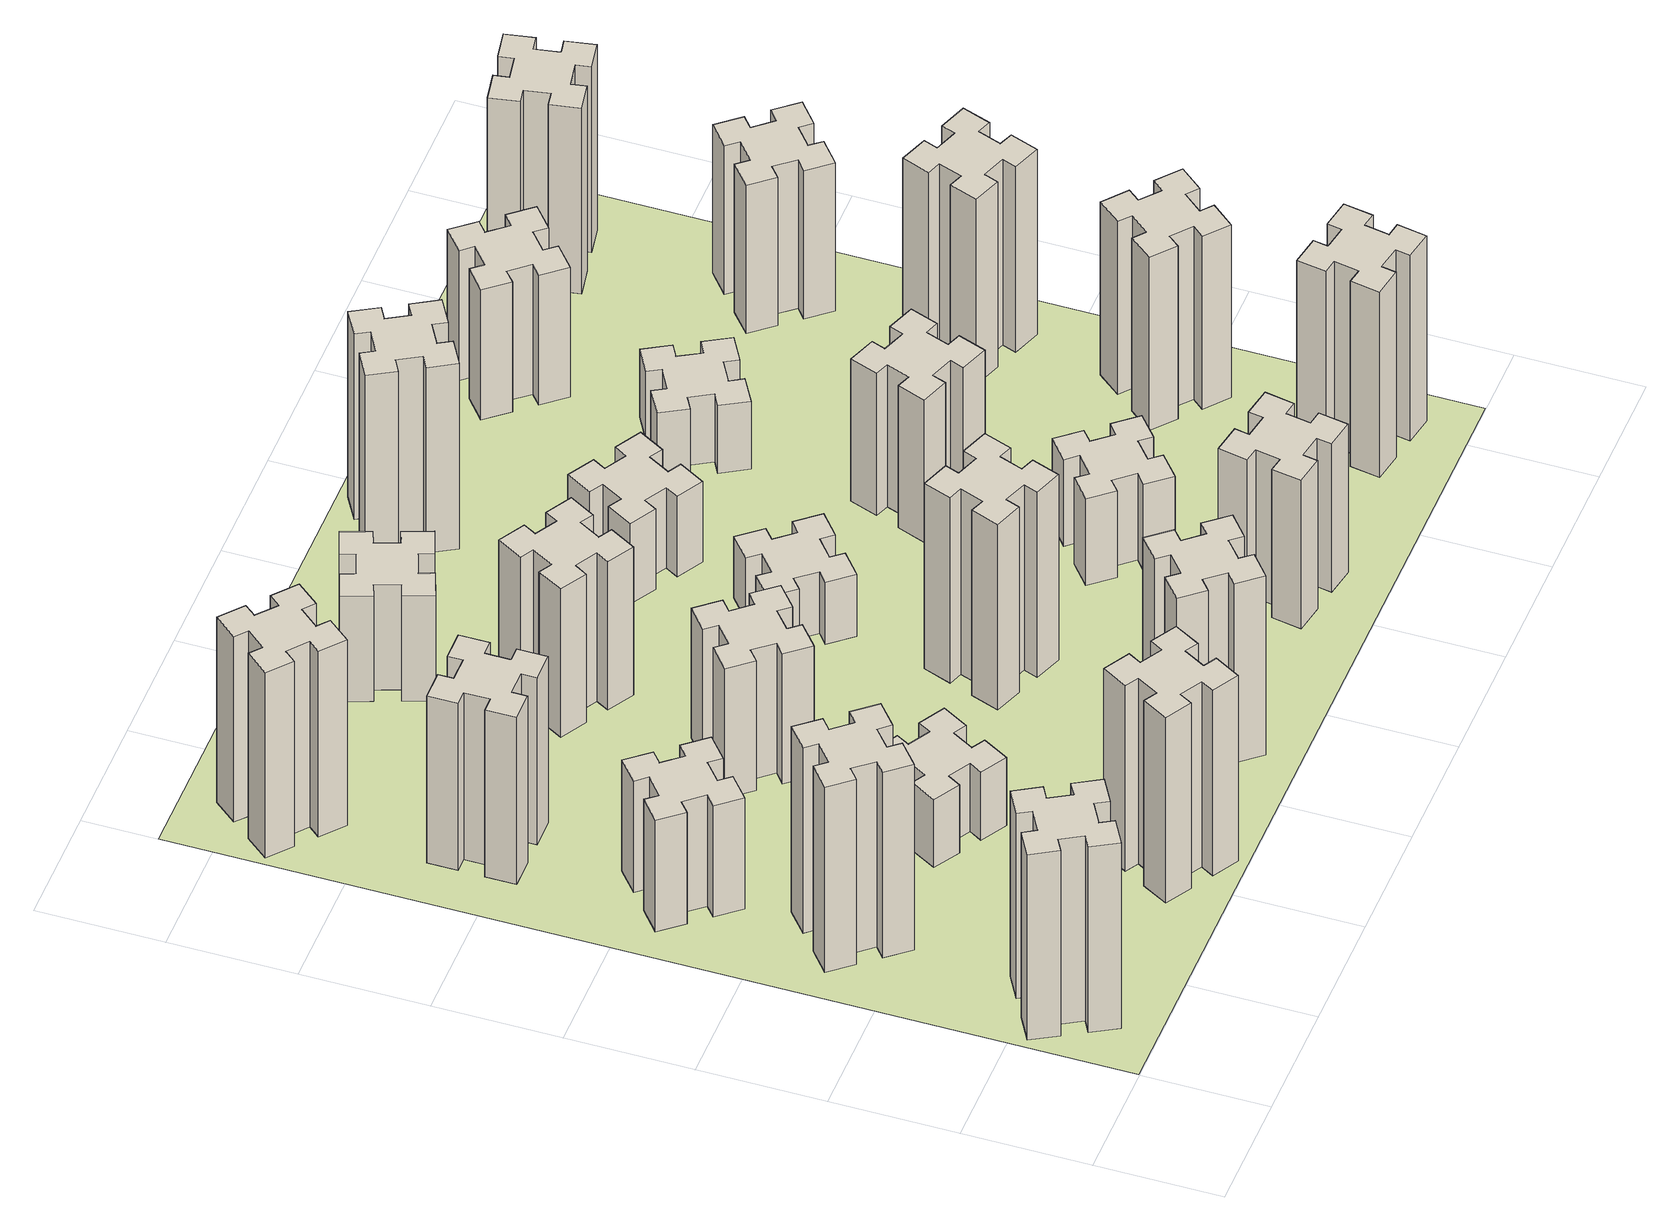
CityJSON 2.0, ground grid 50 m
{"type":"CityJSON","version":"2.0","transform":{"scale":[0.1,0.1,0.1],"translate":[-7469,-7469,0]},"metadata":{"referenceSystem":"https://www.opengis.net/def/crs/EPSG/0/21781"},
"CityObjects":{
"building1":{"type":"Building","attributes":{"class":"1000","function":"1000","usage":"1000","yearOfConstruction":2016,"roofType":"1000","measuredHeight":90,"storeysAboveGround":30,"storeysBelowGround":0},"geometry":[{"type":"Solid","lod":"1","boundaries":[[[[0,1,2,3,4,5,6,7,8,9,10,11,12,13,14,15,16,17,18,19]],[[17,16,20,21]],[[16,15,22,20]],[[15,14,23,22]],[[14,13,24,23]],[[13,12,25,24]],[[12,11,26,25]],[[11,10,27,26]],[[10,9,28,27]],[[9,8,29,28]],[[8,7,30,29]],[[7,6,31,30]],[[6,5,32,31]],[[5,4,33,32]],[[4,3,34,33]],[[3,2,35,34]],[[2,1,36,35]],[[1,0,37,36]],[[0,19,38,37]],[[19,18,39,38]],[[18,17,21,39]],[[24,25,26,27,28,29,30,31,32,33,34,35,36,37,38,39,21,20,22,23]]]]}]},
"building2":{"type":"Building","attributes":{"class":"1000","function":"1000","usage":"1000","yearOfConstruction":2016,"roofType":"1000","measuredHeight":90,"storeysAboveGround":30,"storeysBelowGround":0},"geometry":[{"type":"Solid","lod":"1","boundaries":[[[[40,41,42,43,44,45,46,47,48,49,50,51,52,53,54,55,56,57,58,59]],[[57,56,60,61]],[[56,55,62,60]],[[55,54,63,62]],[[54,53,64,63]],[[53,52,65,64]],[[52,51,66,65]],[[51,50,67,66]],[[50,49,68,67]],[[49,48,69,68]],[[48,47,70,69]],[[47,46,71,70]],[[46,45,72,71]],[[45,44,73,72]],[[44,43,74,73]],[[43,42,75,74]],[[42,41,76,75]],[[41,40,77,76]],[[40,59,78,77]],[[59,58,79,78]],[[58,57,61,79]],[[64,65,66,67,68,69,70,71,72,73,74,75,76,77,78,79,61,60,62,63]]]]}]},
"building3":{"type":"Building","attributes":{"class":"1000","function":"1000","usage":"1000","yearOfConstruction":2016,"roofType":"1000","measuredHeight":54,"storeysAboveGround":30,"storeysBelowGround":0},"geometry":[{"type":"Solid","lod":"1","boundaries":[[[[80,81,82,83,84,85,86,87,88,89,90,91,92,93,94,95,96,97,98,99]],[[97,96,100,101]],[[96,95,102,100]],[[95,94,103,102]],[[94,93,104,103]],[[93,92,105,104]],[[92,91,106,105]],[[91,90,107,106]],[[90,89,108,107]],[[89,88,109,108]],[[88,87,110,109]],[[87,86,111,110]],[[86,85,112,111]],[[85,84,113,112]],[[84,83,114,113]],[[83,82,115,114]],[[82,81,116,115]],[[81,80,117,116]],[[80,99,118,117]],[[99,98,119,118]],[[98,97,101,119]],[[104,105,106,107,108,109,110,111,112,113,114,115,116,117,118,119,101,100,102,103]]]]}]},
"building4":{"type":"Building","attributes":{"class":"1000","function":"1000","usage":"1000","yearOfConstruction":2016,"roofType":"1000","measuredHeight":81,"storeysAboveGround":30,"storeysBelowGround":0},"geometry":[{"type":"Solid","lod":"1","boundaries":[[[[120,121,122,123,124,125,126,127,128,129,130,131,132,133,134,135,136,137,138,139]],[[137,136,140,141]],[[136,135,142,140]],[[135,134,143,142]],[[134,133,144,143]],[[133,132,145,144]],[[132,131,146,145]],[[131,130,147,146]],[[130,129,148,147]],[[129,128,149,148]],[[128,127,150,149]],[[127,126,151,150]],[[126,125,152,151]],[[125,124,153,152]],[[124,123,154,153]],[[123,122,155,154]],[[122,121,156,155]],[[121,120,157,156]],[[120,139,158,157]],[[139,138,159,158]],[[138,137,141,159]],[[144,145,146,147,148,149,150,151,152,153,154,155,156,157,158,159,141,140,142,143]]]]}]},
"building5":{"type":"Building","attributes":{"class":"1000","function":"1000","usage":"1000","yearOfConstruction":2016,"roofType":"1000","measuredHeight":90,"storeysAboveGround":30,"storeysBelowGround":0},"geometry":[{"type":"Solid","lod":"1","boundaries":[[[[160,161,162,163,164,165,166,167,168,169,170,171,172,173,174,175,176,177,178,179]],[[177,176,180,181]],[[176,175,182,180]],[[175,174,183,182]],[[174,173,184,183]],[[173,172,185,184]],[[172,171,186,185]],[[171,170,187,186]],[[170,169,188,187]],[[169,168,189,188]],[[168,167,190,189]],[[167,166,191,190]],[[166,165,192,191]],[[165,164,193,192]],[[164,163,194,193]],[[163,162,195,194]],[[162,161,196,195]],[[161,160,197,196]],[[160,179,198,197]],[[179,178,199,198]],[[178,177,181,199]],[[184,185,186,187,188,189,190,191,192,193,194,195,196,197,198,199,181,180,182,183]]]]}]},
"building6":{"type":"Building","attributes":{"class":"1000","function":"1000","usage":"1000","yearOfConstruction":2016,"roofType":"1000","measuredHeight":90,"storeysAboveGround":30,"storeysBelowGround":0},"geometry":[{"type":"Solid","lod":"1","boundaries":[[[[200,201,202,203,204,205,206,207,208,209,210,211,212,213,214,215,216,217,218,219]],[[217,216,220,221]],[[216,215,222,220]],[[215,214,223,222]],[[214,213,224,223]],[[213,212,225,224]],[[212,211,226,225]],[[211,210,227,226]],[[210,209,228,227]],[[209,208,229,228]],[[208,207,230,229]],[[207,206,231,230]],[[206,205,232,231]],[[205,204,233,232]],[[204,203,234,233]],[[203,202,235,234]],[[202,201,236,235]],[[201,200,237,236]],[[200,219,238,237]],[[219,218,239,238]],[[218,217,221,239]],[[224,225,226,227,228,229,230,231,232,233,234,235,236,237,238,239,221,220,222,223]]]]}]},
"building7":{"type":"Building","attributes":{"class":"1000","function":"1000","usage":"1000","yearOfConstruction":2016,"roofType":"1000","measuredHeight":33,"storeysAboveGround":30,"storeysBelowGround":0},"geometry":[{"type":"Solid","lod":"1","boundaries":[[[[240,241,242,243,244,245,246,247,248,249,250,251,252,253,254,255,256,257,258,259]],[[257,256,260,261]],[[256,255,262,260]],[[255,254,263,262]],[[254,253,264,263]],[[253,252,265,264]],[[252,251,266,265]],[[251,250,267,266]],[[250,249,268,267]],[[249,248,269,268]],[[248,247,270,269]],[[247,246,271,270]],[[246,245,272,271]],[[245,244,273,272]],[[244,243,274,273]],[[243,242,275,274]],[[242,241,276,275]],[[241,240,277,276]],[[240,259,278,277]],[[259,258,279,278]],[[258,257,261,279]],[[264,265,266,267,268,269,270,271,272,273,274,275,276,277,278,279,261,260,262,263]]]]}]},
"building8":{"type":"Building","attributes":{"class":"1000","function":"1000","usage":"1000","yearOfConstruction":2016,"roofType":"1000","measuredHeight":63,"storeysAboveGround":30,"storeysBelowGround":0},"geometry":[{"type":"Solid","lod":"1","boundaries":[[[[280,281,282,283,284,285,286,287,288,289,290,291,292,293,294,295,296,297,298,299]],[[297,296,300,301]],[[296,295,302,300]],[[295,294,303,302]],[[294,293,304,303]],[[293,292,305,304]],[[292,291,306,305]],[[291,290,307,306]],[[290,289,308,307]],[[289,288,309,308]],[[288,287,310,309]],[[287,286,311,310]],[[286,285,312,311]],[[285,284,313,312]],[[284,283,314,313]],[[283,282,315,314]],[[282,281,316,315]],[[281,280,317,316]],[[280,299,318,317]],[[299,298,319,318]],[[298,297,301,319]],[[304,305,306,307,308,309,310,311,312,313,314,315,316,317,318,319,301,300,302,303]]]]}]},
"building9":{"type":"Building","attributes":{"class":"1000","function":"1000","usage":"1000","yearOfConstruction":2016,"roofType":"1000","measuredHeight":87,"storeysAboveGround":30,"storeysBelowGround":0},"geometry":[{"type":"Solid","lod":"1","boundaries":[[[[320,321,322,323,324,325,326,327,328,329,330,331,332,333,334,335,336,337,338,339]],[[337,336,340,341]],[[336,335,342,340]],[[335,334,343,342]],[[334,333,344,343]],[[333,332,345,344]],[[332,331,346,345]],[[331,330,347,346]],[[330,329,348,347]],[[329,328,349,348]],[[328,327,350,349]],[[327,326,351,350]],[[326,325,352,351]],[[325,324,353,352]],[[324,323,354,353]],[[323,322,355,354]],[[322,321,356,355]],[[321,320,357,356]],[[320,339,358,357]],[[339,338,359,358]],[[338,337,341,359]],[[344,345,346,347,348,349,350,351,352,353,354,355,356,357,358,359,341,340,342,343]]]]}]},
"building10":{"type":"Building","attributes":{"class":"1000","function":"1000","usage":"1000","yearOfConstruction":2016,"roofType":"1000","measuredHeight":72,"storeysAboveGround":30,"storeysBelowGround":0},"geometry":[{"type":"Solid","lod":"1","boundaries":[[[[360,361,362,363,364,365,366,367,368,369,370,371,372,373,374,375,376,377,378,379]],[[377,376,380,381]],[[376,375,382,380]],[[375,374,383,382]],[[374,373,384,383]],[[373,372,385,384]],[[372,371,386,385]],[[371,370,387,386]],[[370,369,388,387]],[[369,368,389,388]],[[368,367,390,389]],[[367,366,391,390]],[[366,365,392,391]],[[365,364,393,392]],[[364,363,394,393]],[[363,362,395,394]],[[362,361,396,395]],[[361,360,397,396]],[[360,379,398,397]],[[379,378,399,398]],[[378,377,381,399]],[[384,385,386,387,388,389,390,391,392,393,394,395,396,397,398,399,381,380,382,383]]]]}]},
"building11":{"type":"Building","attributes":{"class":"1000","function":"1000","usage":"1000","yearOfConstruction":2016,"roofType":"1000","measuredHeight":51,"storeysAboveGround":30,"storeysBelowGround":0},"geometry":[{"type":"Solid","lod":"1","boundaries":[[[[400,401,402,403,404,405,406,407,408,409,410,411,412,413,414,415,416,417,418,419]],[[417,416,420,421]],[[416,415,422,420]],[[415,414,423,422]],[[414,413,424,423]],[[413,412,425,424]],[[412,411,426,425]],[[411,410,427,426]],[[410,409,428,427]],[[409,408,429,428]],[[408,407,430,429]],[[407,406,431,430]],[[406,405,432,431]],[[405,404,433,432]],[[404,403,434,433]],[[403,402,435,434]],[[402,401,436,435]],[[401,400,437,436]],[[400,419,438,437]],[[419,418,439,438]],[[418,417,421,439]],[[424,425,426,427,428,429,430,431,432,433,434,435,436,437,438,439,421,420,422,423]]]]}]},
"building12":{"type":"Building","attributes":{"class":"1000","function":"1000","usage":"1000","yearOfConstruction":2016,"roofType":"1000","measuredHeight":90,"storeysAboveGround":30,"storeysBelowGround":0},"geometry":[{"type":"Solid","lod":"1","boundaries":[[[[440,441,442,443,444,445,446,447,448,449,450,451,452,453,454,455,456,457,458,459]],[[457,456,460,461]],[[456,455,462,460]],[[455,454,463,462]],[[454,453,464,463]],[[453,452,465,464]],[[452,451,466,465]],[[451,450,467,466]],[[450,449,468,467]],[[449,448,469,468]],[[448,447,470,469]],[[447,446,471,470]],[[446,445,472,471]],[[445,444,473,472]],[[444,443,474,473]],[[443,442,475,474]],[[442,441,476,475]],[[441,440,477,476]],[[440,459,478,477]],[[459,458,479,478]],[[458,457,461,479]],[[464,465,466,467,468,469,470,471,472,473,474,475,476,477,478,479,461,460,462,463]]]]}]},
"building13":{"type":"Building","attributes":{"class":"1000","function":"1000","usage":"1000","yearOfConstruction":2016,"roofType":"1000","measuredHeight":30,"storeysAboveGround":30,"storeysBelowGround":0},"geometry":[{"type":"Solid","lod":"1","boundaries":[[[[480,481,482,483,484,485,486,487,488,489,490,491,492,493,494,495,496,497,498,499]],[[497,496,500,501]],[[496,495,502,500]],[[495,494,503,502]],[[494,493,504,503]],[[493,492,505,504]],[[492,491,506,505]],[[491,490,507,506]],[[490,489,508,507]],[[489,488,509,508]],[[488,487,510,509]],[[487,486,511,510]],[[486,485,512,511]],[[485,484,513,512]],[[484,483,514,513]],[[483,482,515,514]],[[482,481,516,515]],[[481,480,517,516]],[[480,499,518,517]],[[499,498,519,518]],[[498,497,501,519]],[[504,505,506,507,508,509,510,511,512,513,514,515,516,517,518,519,501,500,502,503]]]]}]},
"building14":{"type":"Building","attributes":{"class":"1000","function":"1000","usage":"1000","yearOfConstruction":2016,"roofType":"1000","measuredHeight":72,"storeysAboveGround":30,"storeysBelowGround":0},"geometry":[{"type":"Solid","lod":"1","boundaries":[[[[520,521,522,523,524,525,526,527,528,529,530,531,532,533,534,535,536,537,538,539]],[[537,536,540,541]],[[536,535,542,540]],[[535,534,543,542]],[[534,533,544,543]],[[533,532,545,544]],[[532,531,546,545]],[[531,530,547,546]],[[530,529,548,547]],[[529,528,549,548]],[[528,527,550,549]],[[527,526,551,550]],[[526,525,552,551]],[[525,524,553,552]],[[524,523,554,553]],[[523,522,555,554]],[[522,521,556,555]],[[521,520,557,556]],[[520,539,558,557]],[[539,538,559,558]],[[538,537,541,559]],[[544,545,546,547,548,549,550,551,552,553,554,555,556,557,558,559,541,540,542,543]]]]}]},
"building15":{"type":"Building","attributes":{"class":"1000","function":"1000","usage":"1000","yearOfConstruction":2016,"roofType":"1000","measuredHeight":39,"storeysAboveGround":30,"storeysBelowGround":0},"geometry":[{"type":"Solid","lod":"1","boundaries":[[[[560,561,562,563,564,565,566,567,568,569,570,571,572,573,574,575,576,577,578,579]],[[577,576,580,581]],[[576,575,582,580]],[[575,574,583,582]],[[574,573,584,583]],[[573,572,585,584]],[[572,571,586,585]],[[571,570,587,586]],[[570,569,588,587]],[[569,568,589,588]],[[568,567,590,589]],[[567,566,591,590]],[[566,565,592,591]],[[565,564,593,592]],[[564,563,594,593]],[[563,562,595,594]],[[562,561,596,595]],[[561,560,597,596]],[[560,579,598,597]],[[579,578,599,598]],[[578,577,581,599]],[[584,585,586,587,588,589,590,591,592,593,594,595,596,597,598,599,581,580,582,583]]]]}]},
"building16":{"type":"Building","attributes":{"class":"1000","function":"1000","usage":"1000","yearOfConstruction":2016,"roofType":"1000","measuredHeight":90,"storeysAboveGround":30,"storeysBelowGround":0},"geometry":[{"type":"Solid","lod":"1","boundaries":[[[[600,601,602,603,604,605,606,607,608,609,610,611,612,613,614,615,616,617,618,619]],[[617,616,620,621]],[[616,615,622,620]],[[615,614,623,622]],[[614,613,624,623]],[[613,612,625,624]],[[612,611,626,625]],[[611,610,627,626]],[[610,609,628,627]],[[609,608,629,628]],[[608,607,630,629]],[[607,606,631,630]],[[606,605,632,631]],[[605,604,633,632]],[[604,603,634,633]],[[603,602,635,634]],[[602,601,636,635]],[[601,600,637,636]],[[600,619,638,637]],[[619,618,639,638]],[[618,617,621,639]],[[624,625,626,627,628,629,630,631,632,633,634,635,636,637,638,639,621,620,622,623]]]]}]},
"building17":{"type":"Building","attributes":{"class":"1000","function":"1000","usage":"1000","yearOfConstruction":2016,"roofType":"1000","measuredHeight":42,"storeysAboveGround":30,"storeysBelowGround":0},"geometry":[{"type":"Solid","lod":"1","boundaries":[[[[640,641,642,643,644,645,646,647,648,649,650,651,652,653,654,655,656,657,658,659]],[[657,656,660,661]],[[656,655,662,660]],[[655,654,663,662]],[[654,653,664,663]],[[653,652,665,664]],[[652,651,666,665]],[[651,650,667,666]],[[650,649,668,667]],[[649,648,669,668]],[[648,647,670,669]],[[647,646,671,670]],[[646,645,672,671]],[[645,644,673,672]],[[644,643,674,673]],[[643,642,675,674]],[[642,641,676,675]],[[641,640,677,676]],[[640,659,678,677]],[[659,658,679,678]],[[658,657,661,679]],[[664,665,666,667,668,669,670,671,672,673,674,675,676,677,678,679,661,660,662,663]]]]}]},
"building18":{"type":"Building","attributes":{"class":"1000","function":"1000","usage":"1000","yearOfConstruction":2016,"roofType":"1000","measuredHeight":69,"storeysAboveGround":30,"storeysBelowGround":0},"geometry":[{"type":"Solid","lod":"1","boundaries":[[[[680,681,682,683,684,685,686,687,688,689,690,691,692,693,694,695,696,697,698,699]],[[697,696,700,701]],[[696,695,702,700]],[[695,694,703,702]],[[694,693,704,703]],[[693,692,705,704]],[[692,691,706,705]],[[691,690,707,706]],[[690,689,708,707]],[[689,688,709,708]],[[688,687,710,709]],[[687,686,711,710]],[[686,685,712,711]],[[685,684,713,712]],[[684,683,714,713]],[[683,682,715,714]],[[682,681,716,715]],[[681,680,717,716]],[[680,699,718,717]],[[699,698,719,718]],[[698,697,701,719]],[[704,705,706,707,708,709,710,711,712,713,714,715,716,717,718,719,701,700,702,703]]]]}]},
"building19":{"type":"Building","attributes":{"class":"1000","function":"1000","usage":"1000","yearOfConstruction":2016,"roofType":"1000","measuredHeight":33,"storeysAboveGround":30,"storeysBelowGround":0},"geometry":[{"type":"Solid","lod":"1","boundaries":[[[[720,721,722,723,724,725,726,727,728,729,730,731,732,733,734,735,736,737,738,739]],[[737,736,740,741]],[[736,735,742,740]],[[735,734,743,742]],[[734,733,744,743]],[[733,732,745,744]],[[732,731,746,745]],[[731,730,747,746]],[[730,729,748,747]],[[729,728,749,748]],[[728,727,750,749]],[[727,726,751,750]],[[726,725,752,751]],[[725,724,753,752]],[[724,723,754,753]],[[723,722,755,754]],[[722,721,756,755]],[[721,720,757,756]],[[720,739,758,757]],[[739,738,759,758]],[[738,737,741,759]],[[744,745,746,747,748,749,750,751,752,753,754,755,756,757,758,759,741,740,742,743]]]]}]},
"building20":{"type":"Building","attributes":{"class":"1000","function":"1000","usage":"1000","yearOfConstruction":2016,"roofType":"1000","measuredHeight":90,"storeysAboveGround":30,"storeysBelowGround":0},"geometry":[{"type":"Solid","lod":"1","boundaries":[[[[760,761,762,763,764,765,766,767,768,769,770,771,772,773,774,775,776,777,778,779]],[[777,776,780,781]],[[776,775,782,780]],[[775,774,783,782]],[[774,773,784,783]],[[773,772,785,784]],[[772,771,786,785]],[[771,770,787,786]],[[770,769,788,787]],[[769,768,789,788]],[[768,767,790,789]],[[767,766,791,790]],[[766,765,792,791]],[[765,764,793,792]],[[764,763,794,793]],[[763,762,795,794]],[[762,761,796,795]],[[761,760,797,796]],[[760,779,798,797]],[[779,778,799,798]],[[778,777,781,799]],[[784,785,786,787,788,789,790,791,792,793,794,795,796,797,798,799,781,780,782,783]]]]}]},
"building21":{"type":"Building","attributes":{"class":"1000","function":"1000","usage":"1000","yearOfConstruction":2016,"roofType":"1000","measuredHeight":63,"storeysAboveGround":30,"storeysBelowGround":0},"geometry":[{"type":"Solid","lod":"1","boundaries":[[[[800,801,802,803,804,805,806,807,808,809,810,811,812,813,814,815,816,817,818,819]],[[817,816,820,821]],[[816,815,822,820]],[[815,814,823,822]],[[814,813,824,823]],[[813,812,825,824]],[[812,811,826,825]],[[811,810,827,826]],[[810,809,828,827]],[[809,808,829,828]],[[808,807,830,829]],[[807,806,831,830]],[[806,805,832,831]],[[805,804,833,832]],[[804,803,834,833]],[[803,802,835,834]],[[802,801,836,835]],[[801,800,837,836]],[[800,819,838,837]],[[819,818,839,838]],[[818,817,821,839]],[[824,825,826,827,828,829,830,831,832,833,834,835,836,837,838,839,821,820,822,823]]]]}]},
"building22":{"type":"Building","attributes":{"class":"1000","function":"1000","usage":"1000","yearOfConstruction":2016,"roofType":"1000","measuredHeight":84,"storeysAboveGround":30,"storeysBelowGround":0},"geometry":[{"type":"Solid","lod":"1","boundaries":[[[[840,841,842,843,844,845,846,847,848,849,850,851,852,853,854,855,856,857,858,859]],[[857,856,860,861]],[[856,855,862,860]],[[855,854,863,862]],[[854,853,864,863]],[[853,852,865,864]],[[852,851,866,865]],[[851,850,867,866]],[[850,849,868,867]],[[849,848,869,868]],[[848,847,870,869]],[[847,846,871,870]],[[846,845,872,871]],[[845,844,873,872]],[[844,843,874,873]],[[843,842,875,874]],[[842,841,876,875]],[[841,840,877,876]],[[840,859,878,877]],[[859,858,879,878]],[[858,857,861,879]],[[864,865,866,867,868,869,870,871,872,873,874,875,876,877,878,879,861,860,862,863]]]]}]},
"building23":{"type":"Building","attributes":{"class":"1000","function":"1000","usage":"1000","yearOfConstruction":2016,"roofType":"1000","measuredHeight":90,"storeysAboveGround":30,"storeysBelowGround":0},"geometry":[{"type":"Solid","lod":"1","boundaries":[[[[880,881,882,883,884,885,886,887,888,889,890,891,892,893,894,895,896,897,898,899]],[[897,896,900,901]],[[896,895,902,900]],[[895,894,903,902]],[[894,893,904,903]],[[893,892,905,904]],[[892,891,906,905]],[[891,890,907,906]],[[890,889,908,907]],[[889,888,909,908]],[[888,887,910,909]],[[887,886,911,910]],[[886,885,912,911]],[[885,884,913,912]],[[884,883,914,913]],[[883,882,915,914]],[[882,881,916,915]],[[881,880,917,916]],[[880,899,918,917]],[[899,898,919,918]],[[898,897,901,919]],[[904,905,906,907,908,909,910,911,912,913,914,915,916,917,918,919,901,900,902,903]]]]}]},
"building24":{"type":"Building","attributes":{"class":"1000","function":"1000","usage":"1000","yearOfConstruction":2016,"roofType":"1000","measuredHeight":72,"storeysAboveGround":30,"storeysBelowGround":0},"geometry":[{"type":"Solid","lod":"1","boundaries":[[[[920,921,922,923,924,925,926,927,928,929,930,931,932,933,934,935,936,937,938,939]],[[937,936,940,941]],[[936,935,942,940]],[[935,934,943,942]],[[934,933,944,943]],[[933,932,945,944]],[[932,931,946,945]],[[931,930,947,946]],[[930,929,948,947]],[[929,928,949,948]],[[928,927,950,949]],[[927,926,951,950]],[[926,925,952,951]],[[925,924,953,952]],[[924,923,954,953]],[[923,922,955,954]],[[922,921,956,955]],[[921,920,957,956]],[[920,939,958,957]],[[939,938,959,958]],[[938,937,941,959]],[[944,945,946,947,948,949,950,951,952,953,954,955,956,957,958,959,941,940,942,943]]]]}]},
"building25":{"type":"Building","attributes":{"class":"1000","function":"1000","usage":"1000","yearOfConstruction":2016,"roofType":"1000","measuredHeight":90,"storeysAboveGround":30,"storeysBelowGround":0},"geometry":[{"type":"Solid","lod":"1","boundaries":[[[[960,961,962,963,964,965,966,967,968,969,970,971,972,973,974,975,976,977,978,979]],[[977,976,980,981]],[[976,975,982,980]],[[975,974,983,982]],[[974,973,984,983]],[[973,972,985,984]],[[972,971,986,985]],[[971,970,987,986]],[[970,969,988,987]],[[969,968,989,988]],[[968,967,990,989]],[[967,966,991,990]],[[966,965,992,991]],[[965,964,993,992]],[[964,963,994,993]],[[963,962,995,994]],[[962,961,996,995]],[[961,960,997,996]],[[960,979,998,997]],[[979,978,999,998]],[[978,977,981,999]],[[984,985,986,987,988,989,990,991,992,993,994,995,996,997,998,999,981,980,982,983]]]]}]},
"landuse1":{"type":"LandUse","attributes":{"name":"plot1","function":"1010"},"geometry":[{"type":"MultiSurface","lod":"1","boundaries":[[[1000,1001,1002,1003]]]}]}
},
"vertices":[
[287,255,0],[374,305,0],[404,253,0],[508,313,0],[448,417,0],[396,387,0],[346,474,0],[398,504,0],[338,608,0],[234,548,0],[264,496,0],[177,446,0],[147,498,0],[43,438,0],[103,334,0],[155,364,0],[205,277,0],[153,247,0],[213,143,0],[317,203,0],[205,277,900],[153,247,900],[155,364,900],[103,334,900],[43,438,900],[147,498,900],[177,446,900],[264,496,900],[234,548,900],[338,608,900],[398,504,900],[346,474,900],[396,387,900],[448,417,900],[508,313,900],[404,253,900],[374,305,900],[287,255,900],[317,203,900],[213,143,900],
[492,1248,0],[427,1324,0],[473,1363,0],[396,1455,0],[304,1378,0],[343,1332,0],[266,1267,0],[228,1313,0],[136,1236,0],[213,1144,0],[259,1183,0],[323,1106,0],[277,1068,0],[354,976,0],[446,1053,0],[408,1099,0],[484,1163,0],[523,1117,0],[615,1194,0],[538,1286,0],[484,1163,900],[523,1117,900],[408,1099,900],[446,1053,900],[354,976,900],[277,1068,900],[323,1106,900],[259,1183,900],[213,1144,900],[136,1236,900],[228,1313,900],[266,1267,900],[343,1332,900],[304,1378,900],[396,1455,900],[473,1363,900],[427,1324,900],[492,1248,900],[538,1286,900],[615,1194,900],
[492,1888,0],[427,1964,0],[473,2003,0],[396,2095,0],[304,2018,0],[343,1972,0],[266,1907,0],[228,1953,0],[136,1876,0],[213,1784,0],[259,1823,0],[323,1746,0],[277,1708,0],[354,1616,0],[446,1693,0],[408,1739,0],[484,1803,0],[523,1757,0],[615,1834,0],[538,1926,0],[484,1803,540],[523,1757,540],[408,1739,540],[446,1693,540],[354,1616,540],[277,1708,540],[323,1746,540],[259,1823,540],[213,1784,540],[136,1876,540],[228,1953,540],[266,1907,540],[343,1972,540],[304,2018,540],[396,2095,540],[473,2003,540],[427,1964,540],[492,1888,540],[538,1926,540],[615,1834,540],
[485,2545,0],[485,2645,0],[545,2645,0],[545,2765,0],[425,2765,0],[425,2705,0],[325,2705,0],[325,2765,0],[205,2765,0],[205,2645,0],[265,2645,0],[265,2545,0],[205,2545,0],[205,2425,0],[325,2425,0],[325,2485,0],[425,2485,0],[425,2425,0],[545,2425,0],[545,2545,0],[425,2485,810],[425,2425,810],[325,2485,810],[325,2425,810],[205,2425,810],[205,2545,810],[265,2545,810],[265,2645,810],[205,2645,810],[205,2765,810],[325,2765,810],[325,2705,810],[425,2705,810],[425,2765,810],[545,2765,810],[545,2645,810],[485,2645,810],[485,2545,810],[545,2545,810],[545,2425,810],
[1214,346,0],[1127,396,0],[1157,448,0],[1053,508,0],[993,404,0],[1045,374,0],[995,287,0],[943,317,0],[883,213,0],[987,153,0],[1017,205,0],[1104,155,0],[1074,103,0],[1178,43,0],[1238,147,0],[1186,177,0],[1236,264,0],[1288,234,0],[1348,338,0],[1244,398,0],[1236,264,900],[1288,234,900],[1186,177,900],[1238,147,900],[1178,43,900],[1074,103,900],[1104,155,900],[1017,205,900],[987,153,900],[883,213,900],[943,317,900],[995,287,900],[1045,374,900],[993,404,900],[1053,508,900],[1157,448,900],[1127,396,900],[1214,346,900],[1244,398,900],[1348,338,900],
[384,3387,0],[308,3452,0],[346,3498,0],[254,3575,0],[177,3483,0],[223,3444,0],[159,3368,0],[113,3406,0],[36,3314,0],[128,3237,0],[166,3283,0],[243,3219,0],[204,3173,0],[296,3096,0],[373,3188,0],[327,3226,0],[392,3303,0],[438,3264,0],[515,3356,0],[423,3433,0],[392,3303,900],[438,3264,900],[327,3226,900],[373,3188,900],[296,3096,900],[204,3173,900],[243,3219,900],[166,3283,900],[128,3237,900],[36,3314,900],[113,3406,900],[159,3368,900],[223,3444,900],[177,3483,900],[254,3575,900],[346,3498,900],[308,3452,900],[384,3387,900],[423,3433,900],[515,3356,900],
[1086,1017,0],[1136,1104,0],[1188,1074,0],[1248,1178,0],[1144,1238,0],[1114,1186,0],[1027,1236,0],[1057,1288,0],[953,1348,0],[893,1244,0],[945,1214,0],[895,1127,0],[843,1157,0],[783,1053,0],[887,993,0],[917,1045,0],[1004,995,0],[974,943,0],[1078,883,0],[1138,987,0],[1004,995,330],[974,943,330],[917,1045,330],[887,993,330],[783,1053,330],[843,1157,330],[895,1127,330],[945,1214,330],[893,1244,330],[953,1348,330],[1057,1288,330],[1027,1236,330],[1114,1186,330],[1144,1238,330],[1248,1178,330],[1188,1074,330],[1136,1104,330],[1086,1017,330],[1138,987,330],[1078,883,330],
[1083,1972,0],[1006,1907,0],[968,1953,0],[876,1876,0],[953,1784,0],[999,1823,0],[1063,1746,0],[1017,1708,0],[1094,1616,0],[1186,1693,0],[1148,1739,0],[1224,1803,0],[1263,1757,0],[1355,1834,0],[1278,1926,0],[1232,1888,0],[1167,1964,0],[1213,2003,0],[1136,2095,0],[1044,2018,0],[1167,1964,630],[1213,2003,630],[1232,1888,630],[1278,1926,630],[1355,1834,630],[1263,1757,630],[1224,1803,630],[1148,1739,630],[1186,1693,630],[1094,1616,630],[1017,1708,630],[1063,1746,630],[999,1823,630],[953,1784,630],[876,1876,630],[968,1953,630],[1006,1907,630],[1083,1972,630],[1044,2018,630],[1136,2095,630],
[1639,343,0],[1703,266,0],[1657,228,0],[1734,136,0],[1826,213,0],[1788,259,0],[1864,323,0],[1903,277,0],[1995,354,0],[1918,446,0],[1872,408,0],[1807,484,0],[1853,523,0],[1776,615,0],[1684,538,0],[1723,492,0],[1646,427,0],[1608,473,0],[1516,396,0],[1593,304,0],[1646,427,870],[1608,473,870],[1723,492,870],[1684,538,870],[1776,615,870],[1853,523,870],[1807,484,870],[1872,408,870],[1918,446,870],[1995,354,870],[1903,277,870],[1864,323,870],[1788,259,870],[1826,213,870],[1734,136,870],[1657,228,870],[1703,266,870],[1639,343,870],[1593,304,870],[1516,396,870],
[1117,2525,0],[1204,2475,0],[1174,2423,0],[1278,2363,0],[1338,2467,0],[1286,2497,0],[1336,2584,0],[1388,2554,0],[1448,2658,0],[1344,2718,0],[1314,2666,0],[1227,2716,0],[1257,2768,0],[1153,2828,0],[1093,2724,0],[1145,2694,0],[1095,2607,0],[1043,2637,0],[983,2533,0],[1087,2473,0],[1095,2607,720],[1043,2637,720],[1145,2694,720],[1093,2724,720],[1153,2828,720],[1257,2768,720],[1227,2716,720],[1314,2666,720],[1344,2718,720],[1448,2658,720],[1388,2554,720],[1336,2584,720],[1286,2497,720],[1338,2467,720],[1278,2363,720],[1174,2423,720],[1204,2475,720],[1117,2525,720],[1087,2473,720],[983,2533,720],
[1125,3356,0],[1031,3322,0],[1010,3378,0],[897,3337,0],[939,3224,0],[995,3245,0],[1029,3151,0],[973,3130,0],[1014,3017,0],[1127,3059,0],[1106,3115,0],[1200,3149,0],[1220,3093,0],[1333,3134,0],[1292,3247,0],[1236,3226,0],[1202,3320,0],[1258,3340,0],[1217,3453,0],[1104,3412,0],[1202,3320,510],[1258,3340,510],[1236,3226,510],[1292,3247,510],[1333,3134,510],[1220,3093,510],[1200,3149,510],[1106,3115,510],[1127,3059,510],[1014,3017,510],[973,3130,510],[1029,3151,510],[995,3245,510],[939,3224,510],[897,3337,510],[1010,3378,510],[1031,3322,510],[1125,3356,510],[1104,3412,510],[1217,3453,510],
[1769,1300,0],[1735,1206,0],[1679,1227,0],[1637,1114,0],[1750,1073,0],[1771,1129,0],[1865,1095,0],[1844,1039,0],[1957,997,0],[1998,1110,0],[1942,1131,0],[1976,1225,0],[2032,1204,0],[2073,1317,0],[1960,1358,0],[1940,1302,0],[1846,1336,0],[1867,1392,0],[1754,1433,0],[1713,1320,0],[1846,1336,900],[1867,1392,900],[1940,1302,900],[1960,1358,900],[2073,1317,900],[2032,1204,900],[1976,1225,900],[1942,1131,900],[1998,1110,900],[1957,997,900],[1844,1039,900],[1865,1095,900],[1771,1129,900],[1750,1073,900],[1637,1114,900],[1679,1227,900],[1735,1206,900],[1769,1300,900],[1713,1320,900],[1754,1433,900],
[1972,1988,0],[1907,2064,0],[1953,2103,0],[1876,2195,0],[1784,2118,0],[1823,2072,0],[1746,2007,0],[1708,2053,0],[1616,1976,0],[1693,1884,0],[1739,1923,0],[1803,1846,0],[1757,1808,0],[1834,1716,0],[1926,1793,0],[1888,1839,0],[1964,1903,0],[2003,1857,0],[2095,1934,0],[2018,2026,0],[1964,1903,300],[2003,1857,300],[1888,1839,300],[1926,1793,300],[1834,1716,300],[1757,1808,300],[1803,1846,300],[1739,1923,300],[1693,1884,300],[1616,1976,300],[1708,2053,300],[1746,2007,300],[1823,2072,300],[1784,2118,300],[1876,2195,300],[1953,2103,300],[1907,2064,300],[1972,1988,300],[2018,2026,300],[2095,1934,300],
[2496,444,0],[2478,345,0],[2419,356,0],[2398,237,0],[2517,217,0],[2527,276,0],[2625,258,0],[2615,199,0],[2733,178,0],[2754,297,0],[2695,307,0],[2712,405,0],[2771,395,0],[2792,513,0],[2674,534,0],[2664,475,0],[2565,492,0],[2576,551,0],[2457,572,0],[2437,454,0],[2565,492,720],[2576,551,720],[2664,475,720],[2674,534,720],[2792,513,720],[2771,395,720],[2712,405,720],[2695,307,720],[2754,297,720],[2733,178,720],[2615,199,720],[2625,258,720],[2527,276,720],[2517,217,720],[2398,237,720],[2419,356,720],[2478,345,720],[2496,444,720],[2437,454,720],[2457,572,720],
[2026,2497,0],[2076,2584,0],[2128,2554,0],[2188,2658,0],[2084,2718,0],[2054,2666,0],[1967,2716,0],[1997,2768,0],[1893,2828,0],[1833,2724,0],[1885,2694,0],[1835,2607,0],[1783,2637,0],[1723,2533,0],[1827,2473,0],[1857,2525,0],[1944,2475,0],[1914,2423,0],[2018,2363,0],[2078,2467,0],[1944,2475,390],[1914,2423,390],[1857,2525,390],[1827,2473,390],[1723,2533,390],[1783,2637,390],[1835,2607,390],[1885,2694,390],[1833,2724,390],[1893,2828,390],[1997,2768,390],[1967,2716,390],[2054,2666,390],[2084,2718,390],[2188,2658,390],[2128,2554,390],[2076,2584,390],[2026,2497,390],[2078,2467,390],[2018,2363,390],
[1844,3556,0],[1757,3506,0],[1727,3558,0],[1623,3498,0],[1683,3394,0],[1735,3424,0],[1785,3337,0],[1733,3307,0],[1793,3203,0],[1897,3263,0],[1867,3315,0],[1954,3365,0],[1984,3313,0],[2088,3373,0],[2028,3477,0],[1976,3447,0],[1926,3534,0],[1978,3564,0],[1918,3668,0],[1814,3608,0],[1926,3534,900],[1978,3564,900],[1976,3447,900],[2028,3477,900],[2088,3373,900],[1984,3313,900],[1954,3365,900],[1867,3315,900],[1897,3263,900],[1793,3203,900],[1733,3307,900],[1785,3337,900],[1735,3424,900],[1683,3394,900],[1623,3498,900],[1727,3558,900],[1757,3506,900],[1844,3556,900],[1814,3608,900],[1918,3668,900],
[2563,1132,0],[2486,1067,0],[2448,1113,0],[2356,1036,0],[2433,944,0],[2479,983,0],[2543,906,0],[2497,868,0],[2574,776,0],[2666,853,0],[2628,899,0],[2704,963,0],[2743,917,0],[2835,994,0],[2758,1086,0],[2712,1048,0],[2647,1124,0],[2693,1163,0],[2616,1255,0],[2524,1178,0],[2647,1124,420],[2693,1163,420],[2712,1048,420],[2758,1086,420],[2835,994,420],[2743,917,420],[2704,963,420],[2628,899,420],[2666,853,420],[2574,776,420],[2497,868,420],[2543,906,420],[2479,983,420],[2433,944,420],[2356,1036,420],[2448,1113,420],[2486,1067,420],[2563,1132,420],[2524,1178,420],[2616,1255,420],
[2682,1671,0],[2716,1765,0],[2772,1744,0],[2813,1857,0],[2700,1898,0],[2680,1842,0],[2586,1876,0],[2607,1932,0],[2494,1973,0],[2453,1860,0],[2509,1840,0],[2475,1746,0],[2419,1767,0],[2377,1654,0],[2490,1613,0],[2511,1669,0],[2605,1635,0],[2584,1579,0],[2697,1537,0],[2738,1650,0],[2605,1635,690],[2584,1579,690],[2511,1669,690],[2490,1613,690],[2377,1654,690],[2419,1767,690],[2475,1746,690],[2509,1840,690],[2453,1860,690],[2494,1973,690],[2607,1932,690],[2586,1876,690],[2680,1842,690],[2700,1898,690],[2813,1857,690],[2772,1744,690],[2716,1765,690],[2682,1671,690],[2738,1650,690],[2697,1537,690],
[2475,2584,0],[2525,2497,0],[2473,2467,0],[2533,2363,0],[2637,2423,0],[2607,2475,0],[2694,2525,0],[2724,2473,0],[2828,2533,0],[2768,2637,0],[2716,2607,0],[2666,2694,0],[2718,2724,0],[2658,2828,0],[2554,2768,0],[2584,2716,0],[2497,2666,0],[2467,2718,0],[2363,2658,0],[2423,2554,0],[2497,2666,330],[2467,2718,330],[2584,2716,330],[2554,2768,330],[2658,2828,330],[2718,2724,330],[2666,2694,330],[2716,2607,330],[2768,2637,330],[2828,2533,330],[2724,2473,330],[2694,2525,330],[2607,2475,330],[2637,2423,330],[2533,2363,330],[2473,2467,330],[2525,2497,330],[2475,2584,330],[2423,2554,330],[2363,2658,330],
[3504,475,0],[3405,492,0],[3416,551,0],[3297,572,0],[3277,454,0],[3336,444,0],[3318,345,0],[3259,356,0],[3238,237,0],[3357,217,0],[3367,276,0],[3465,258,0],[3455,199,0],[3573,178,0],[3594,297,0],[3535,307,0],[3552,405,0],[3611,395,0],[3632,513,0],[3514,534,0],[3552,405,900],[3611,395,900],[3535,307,900],[3594,297,900],[3573,178,900],[3455,199,900],[3465,258,900],[3367,276,900],[3357,217,900],[3238,237,900],[3259,356,900],[3318,345,900],[3336,444,900],[3277,454,900],[3297,572,900],[3416,551,900],[3405,492,900],[3504,475,900],[3514,534,900],[3632,513,900],
[2812,3368,0],[2747,3444,0],[2793,3483,0],[2716,3575,0],[2624,3498,0],[2663,3452,0],[2586,3387,0],[2548,3433,0],[2456,3356,0],[2533,3264,0],[2579,3303,0],[2643,3226,0],[2597,3188,0],[2674,3096,0],[2766,3173,0],[2728,3219,0],[2804,3283,0],[2843,3237,0],[2935,3314,0],[2858,3406,0],[2804,3283,630],[2843,3237,630],[2728,3219,630],[2766,3173,630],[2674,3096,630],[2597,3188,630],[2643,3226,630],[2579,3303,630],[2533,3264,630],[2456,3356,630],[2548,3433,630],[2586,3387,630],[2663,3452,630],[2624,3498,630],[2716,3575,630],[2793,3483,630],[2747,3444,630],[2812,3368,630],[2858,3406,630],[2935,3314,630],
[3487,1006,0],[3552,1083,0],[3598,1044,0],[3675,1136,0],[3583,1213,0],[3544,1167,0],[3468,1232,0],[3506,1278,0],[3414,1355,0],[3337,1263,0],[3383,1224,0],[3319,1148,0],[3273,1186,0],[3196,1094,0],[3288,1017,0],[3326,1063,0],[3403,999,0],[3364,953,0],[3456,876,0],[3533,968,0],[3403,999,840],[3364,953,840],[3326,1063,840],[3288,1017,840],[3196,1094,840],[3273,1186,840],[3319,1148,840],[3383,1224,840],[3337,1263,840],[3414,1355,840],[3506,1278,840],[3468,1232,840],[3544,1167,840],[3583,1213,840],[3675,1136,840],[3598,1044,840],[3552,1083,840],[3487,1006,840],[3533,968,840],[3456,876,840],
[3520,1942,0],[3426,1976,0],[3447,2032,0],[3334,2073,0],[3293,1960,0],[3349,1940,0],[3315,1846,0],[3259,1867,0],[3217,1754,0],[3330,1713,0],[3351,1769,0],[3445,1735,0],[3424,1679,0],[3537,1637,0],[3578,1750,0],[3522,1771,0],[3556,1865,0],[3612,1844,0],[3653,1957,0],[3540,1998,0],[3556,1865,900],[3612,1844,900],[3522,1771,900],[3578,1750,900],[3537,1637,900],[3424,1679,900],[3445,1735,900],[3351,1769,900],[3330,1713,900],[3217,1754,900],[3259,1867,900],[3315,1846,900],[3349,1940,900],[3293,1960,900],[3334,2073,900],[3447,2032,900],[3426,1976,900],[3520,1942,900],[3540,1998,900],[3653,1957,900],
[3319,2563,0],[3383,2486,0],[3337,2448,0],[3414,2356,0],[3506,2433,0],[3468,2479,0],[3544,2543,0],[3583,2497,0],[3675,2574,0],[3598,2666,0],[3552,2628,0],[3487,2704,0],[3533,2743,0],[3456,2835,0],[3364,2758,0],[3403,2712,0],[3326,2647,0],[3288,2693,0],[3196,2616,0],[3273,2524,0],[3326,2647,720],[3288,2693,720],[3403,2712,720],[3364,2758,720],[3456,2835,720],[3533,2743,720],[3487,2704,720],[3552,2628,720],[3598,2666,720],[3675,2574,720],[3583,2497,720],[3544,2543,720],[3468,2479,720],[3506,2433,720],[3414,2356,720],[3337,2448,720],[3383,2486,720],[3319,2563,720],[3273,2524,720],[3196,2616,720],
[3218,3465,0],[3236,3367,0],[3177,3357,0],[3197,3238,0],[3316,3259,0],[3305,3318,0],[3404,3336,0],[3414,3277,0],[3532,3297,0],[3511,3416,0],[3452,3405,0],[3435,3504,0],[3494,3514,0],[3473,3632,0],[3355,3611,0],[3365,3552,0],[3267,3535,0],[3257,3594,0],[3138,3573,0],[3159,3455,0],[3267,3535,900],[3257,3594,900],[3365,3552,900],[3355,3611,900],[3473,3632,900],[3494,3514,900],[3435,3504,900],[3452,3405,900],[3511,3416,900],[3532,3297,900],[3414,3277,900],[3404,3336,900],[3305,3318,900],[3316,3259,900],[3197,3238,900],[3177,3357,900],[3236,3367,900],[3218,3465,900],[3159,3455,900],[3138,3573,900],
[5,3705,0],[3705,3705,0],[3705,5,0],[5,5,0]
]}
